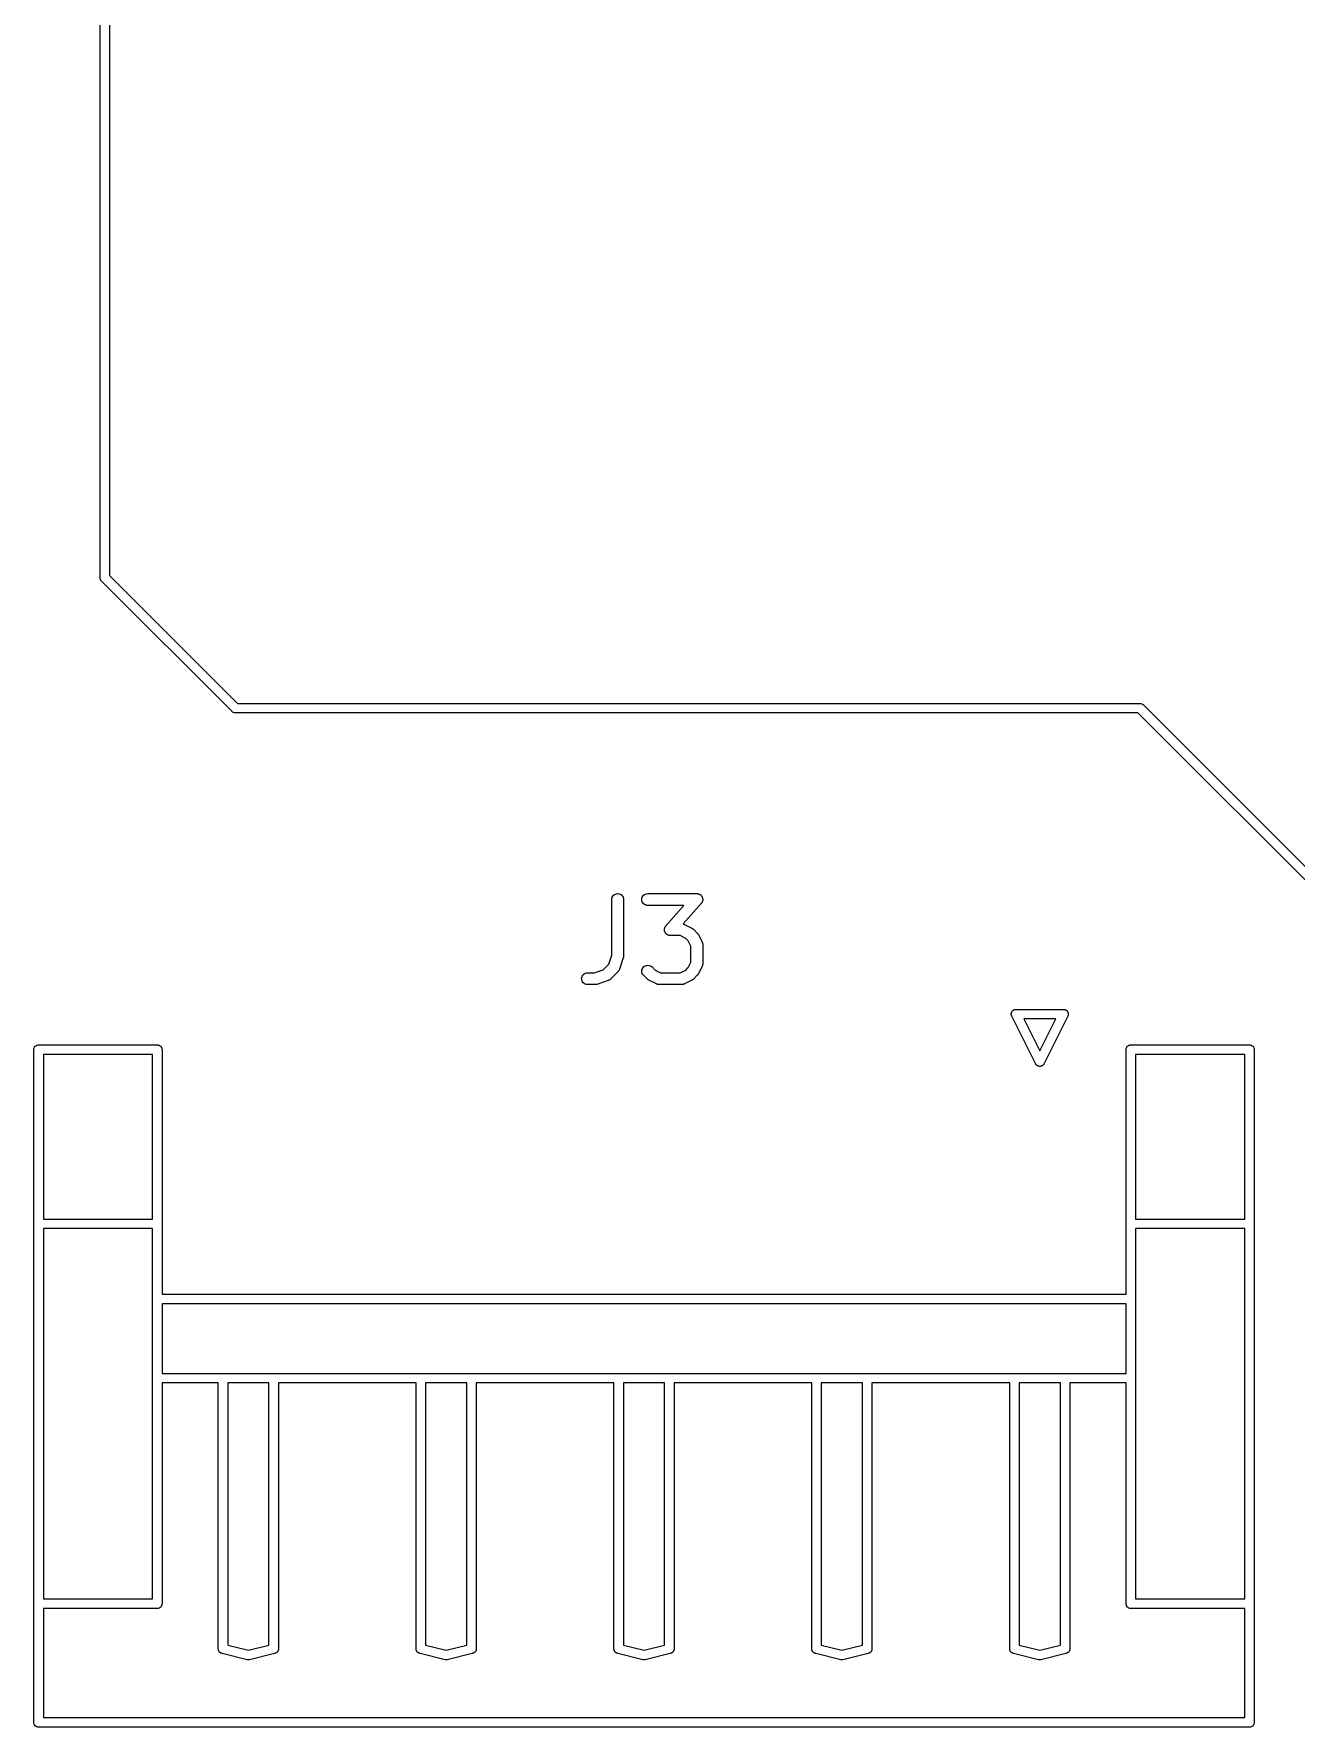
# Model space of a CAD drawing. Extents: x 61 to 193, y -174 to -70.
# Drawn here: x 137.15 to 153.1, y -173.53 to -152.14 of the extents above; entities that cross this region are included whole.
import ezdxf

# ---------------------------------------------------------------- set-up
doc = ezdxf.new("R2010")
doc.units = 0
doc.header["$MEASUREMENT"] = 0
doc.layers.add('BLACK', color=7, linetype='CONTINUOUS')

msp = doc.modelspace()

# ---------------------------------------------------------------- linework, layer by layer
at = {"layer": 'BLACK', "linetype": 'CONTINUOUS'}
for p, q in [((137.986, -159.005), (137.986, -94.3609)), ((138.106, -94.418), (138.106, -158.983)), ((137.986, -159.008), (137.986, -159.005)), ((137.986, -159.011), (137.986, -159.008)), ((137.986, -159.015), (137.986, -159.011)), ((137.987, -159.02), (137.986, -159.015)), ((137.99, -159.031), (137.987, -159.02)), ((137.996, -159.041), (137.99, -159.031)), ((138.001, -159.048), (137.996, -159.041)), ((138.003, -159.051), (138.001, -159.048)), ((138.001, -159.048), (138.001, -159.048)), ((138.006, -159.053), (138.003, -159.051)), ((139.651, -160.698), (138.006, -159.053)), ((138.106, -158.983), (139.721, -160.598)), ((139.721, -160.598), (151.123, -160.598)), ((151.123, -160.598), (151.126, -160.598)), ((151.126, -160.598), (151.129, -160.598)), ((151.129, -160.598), (151.129, -160.598)), ((151.129, -160.598), (151.138, -160.599)), ((151.138, -160.599), (151.149, -160.602)), ((151.149, -160.602), (151.159, -160.608)), ((151.159, -160.608), (151.169, -160.615)), ((151.169, -160.615), (151.171, -160.618)), ((151.171, -160.618), (153.691, -163.138)), ((139.653, -160.701), (139.651, -160.698)), ((139.656, -160.703), (139.653, -160.701)), ((139.663, -160.708), (139.656, -160.703)), ((139.656, -160.703), (139.656, -160.703)), ((139.668, -160.711), (139.663, -160.708)), ((139.673, -160.714), (139.668, -160.711)), ((139.684, -160.717), (139.673, -160.714)), ((139.693, -160.718), (139.684, -160.717)), ((139.696, -160.718), (139.693, -160.718)), ((139.693, -160.718), (139.693, -160.718)), ((139.699, -160.718), (139.696, -160.718)), ((151.101, -160.718), (139.699, -160.718)), ((153.621, -163.238), (151.101, -160.718)), ((144.458, -163.047), (144.465, -163.034)), ((144.465, -163.034), (144.474, -163.023)), ((144.474, -163.023), (144.486, -163.014)), ((144.486, -163.014), (144.499, -163.007)), ((144.499, -163.007), (144.513, -163.003)), ((144.513, -163.003), (144.527, -163.001)), ((144.527, -163.001), (144.542, -163.003)), ((144.542, -163.003), (144.556, -163.007)), ((144.556, -163.007), (144.569, -163.014)), ((144.569, -163.014), (144.58, -163.024)), ((144.58, -163.024), (144.589, -163.035)), ((144.589, -163.035), (144.596, -163.048)), ((144.838, -163.047), (144.845, -163.034)), ((144.845, -163.034), (144.855, -163.023)), ((144.855, -163.023), (144.866, -163.014)), ((144.866, -163.014), (144.879, -163.007)), ((144.879, -163.007), (144.893, -163.003)), ((144.893, -163.003), (144.908, -163.001)), ((144.908, -163.001), (145.527, -163.001)), ((145.527, -163.001), (145.528, -163.001)), ((145.528, -163.001), (145.532, -163.002)), ((145.532, -163.002), (145.537, -163.002)), ((145.537, -163.002), (145.54, -163.003)), ((145.54, -163.003), (145.542, -163.003)), ((145.542, -163.003), (145.547, -163.004)), ((145.547, -163.004), (145.551, -163.006)), ((145.551, -163.006), (145.554, -163.007)), ((145.554, -163.007), (145.556, -163.007)), ((145.556, -163.007), (145.56, -163.01)), ((145.56, -163.01), (145.565, -163.012)), ((145.565, -163.012), (145.567, -163.013)), ((145.567, -163.013), (145.569, -163.014)), ((145.569, -163.014), (145.573, -163.018)), ((145.573, -163.018), (145.576, -163.02)), ((145.576, -163.02), (145.578, -163.022)), ((145.578, -163.022), (145.58, -163.024)), ((145.58, -163.024), (145.583, -163.028)), ((145.583, -163.028), (145.586, -163.031)), ((145.586, -163.031), (145.588, -163.033)), ((145.588, -163.033), (145.589, -163.035)), ((145.589, -163.035), (145.592, -163.039)), ((145.592, -163.039), (145.594, -163.043)), ((144.452, -163.075), (144.453, -163.061)), ((144.452, -163.076), (144.452, -163.075)), ((144.452, -163.778), (144.452, -163.076)), ((144.453, -163.061), (144.458, -163.047)), ((144.596, -163.048), (144.6, -163.062)), ((144.6, -163.062), (144.602, -163.076)), ((144.602, -163.076), (144.602, -163.791)), ((144.833, -163.076), (144.834, -163.061)), ((144.834, -163.09), (144.833, -163.076)), ((144.834, -163.061), (144.838, -163.047)), ((144.838, -163.104), (144.834, -163.09)), ((144.845, -163.117), (144.838, -163.104)), ((144.854, -163.129), (144.845, -163.117)), ((144.865, -163.138), (144.854, -163.129)), ((144.878, -163.145), (144.865, -163.138)), ((144.892, -163.15), (144.878, -163.145)), ((144.907, -163.151), (144.892, -163.15)), ((144.908, -163.151), (144.907, -163.151)), ((145.361, -163.151), (144.908, -163.151)), ((145.137, -163.408), (145.361, -163.151)), ((145.583, -163.126), (145.356, -163.385)), ((145.586, -163.122), (145.583, -163.126)), ((145.589, -163.118), (145.586, -163.122)), ((145.59, -163.116), (145.589, -163.118)), ((145.592, -163.114), (145.59, -163.116)), ((145.594, -163.11), (145.592, -163.114)), ((145.594, -163.043), (145.595, -163.046)), ((145.596, -163.105), (145.594, -163.11)), ((145.595, -163.046), (145.596, -163.048)), ((145.596, -163.048), (145.598, -163.053)), ((145.597, -163.103), (145.596, -163.105)), ((145.598, -163.101), (145.597, -163.103)), ((145.598, -163.053), (145.599, -163.057)), ((145.599, -163.096), (145.598, -163.101)), ((145.599, -163.057), (145.6, -163.06)), ((145.6, -163.091), (145.599, -163.096)), ((145.6, -163.06), (145.6, -163.062)), ((145.6, -163.062), (145.601, -163.067)), ((145.601, -163.086), (145.6, -163.089)), ((145.6, -163.089), (145.6, -163.091)), ((145.601, -163.067), (145.602, -163.072)), ((145.602, -163.072), (145.601, -163.074)), ((145.601, -163.074), (145.602, -163.077)), ((145.602, -163.077), (145.601, -163.082)), ((145.601, -163.082), (145.601, -163.086)), ((145.118, -163.457), (145.119, -163.452)), ((145.119, -163.459), (145.118, -163.457)), ((145.118, -163.462), (145.119, -163.459)), ((145.119, -163.467), (145.118, -163.462)), ((145.119, -163.447), (145.12, -163.445)), ((145.119, -163.452), (145.119, -163.447)), ((145.12, -163.471), (145.119, -163.467)), ((145.12, -163.442), (145.121, -163.438)), ((145.12, -163.445), (145.12, -163.442)), ((145.121, -163.438), (145.122, -163.433)), ((145.122, -163.433), (145.123, -163.431)), ((145.123, -163.431), (145.124, -163.428)), ((145.124, -163.428), (145.126, -163.424)), ((145.126, -163.424), (145.128, -163.42)), ((145.128, -163.42), (145.13, -163.418)), ((145.13, -163.418), (145.131, -163.415)), ((145.131, -163.415), (145.134, -163.412)), ((145.134, -163.412), (145.137, -163.408)), ((145.356, -163.385), (145.361, -163.387)), ((145.361, -163.387), (145.366, -163.388)), ((145.366, -163.388), (145.368, -163.389)), ((145.368, -163.389), (145.37, -163.39)), ((145.37, -163.39), (145.465, -163.438)), ((145.465, -163.438), (145.466, -163.438)), ((145.466, -163.438), (145.469, -163.441)), ((145.469, -163.441), (145.473, -163.443)), ((145.473, -163.443), (145.476, -163.445)), ((145.476, -163.445), (145.478, -163.446)), ((145.478, -163.446), (145.481, -163.449)), ((145.481, -163.449), (145.484, -163.452)), ((145.484, -163.452), (145.532, -163.5)), ((145.12, -163.474), (145.12, -163.471)), ((145.121, -163.477), (145.12, -163.474)), ((145.122, -163.481), (145.121, -163.477)), ((145.124, -163.485), (145.122, -163.481)), ((145.125, -163.488), (145.124, -163.485)), ((145.126, -163.49), (145.125, -163.488)), ((145.128, -163.494), (145.126, -163.49)), ((145.131, -163.498), (145.128, -163.494)), ((145.132, -163.5), (145.131, -163.498)), ((145.134, -163.503), (145.132, -163.5)), ((145.137, -163.506), (145.134, -163.503)), ((145.14, -163.51), (145.137, -163.506)), ((145.142, -163.511), (145.14, -163.51)), ((145.144, -163.513), (145.142, -163.511)), ((145.147, -163.516), (145.144, -163.513)), ((145.151, -163.519), (145.147, -163.516)), ((145.153, -163.52), (145.151, -163.519)), ((145.155, -163.522), (145.153, -163.52)), ((145.16, -163.524), (145.155, -163.522)), ((145.164, -163.526), (145.16, -163.524)), ((145.166, -163.527), (145.164, -163.526)), ((145.169, -163.528), (145.166, -163.527)), ((145.173, -163.529), (145.169, -163.528)), ((145.178, -163.531), (145.173, -163.529)), ((145.18, -163.531), (145.178, -163.531)), ((145.183, -163.532), (145.18, -163.531)), ((145.188, -163.532), (145.183, -163.532)), ((145.192, -163.532), (145.188, -163.532)), ((145.193, -163.532), (145.192, -163.532)), ((145.318, -163.532), (145.193, -163.532)), ((145.387, -163.567), (145.318, -163.532)), ((145.417, -163.597), (145.387, -163.567)), ((145.452, -163.666), (145.417, -163.597)), ((145.452, -163.868), (145.452, -163.666)), ((145.532, -163.5), (145.533, -163.5)), ((145.533, -163.5), (145.535, -163.504)), ((145.535, -163.504), (145.538, -163.507)), ((145.538, -163.507), (145.54, -163.509)), ((145.54, -163.509), (145.542, -163.512)), ((145.542, -163.512), (145.544, -163.515)), ((145.544, -163.515), (145.546, -163.519)), ((145.546, -163.519), (145.594, -163.614)), ((145.594, -163.614), (145.594, -163.615)), ((145.594, -163.615), (145.595, -163.617)), ((145.595, -163.617), (145.596, -163.619)), ((145.596, -163.619), (145.597, -163.624)), ((145.597, -163.624), (145.599, -163.629)), ((145.599, -163.629), (145.6, -163.631)), ((145.6, -163.631), (145.6, -163.633)), ((145.6, -163.633), (145.601, -163.638)), ((145.601, -163.638), (145.602, -163.643)), ((145.602, -163.643), (145.601, -163.646)), ((145.601, -163.646), (145.602, -163.648)), ((145.602, -163.648), (145.602, -163.886)), ((144.343, -163.963), (144.413, -163.893)), ((144.413, -163.893), (144.452, -163.778)), ((144.598, -163.814), (144.55, -163.957)), ((144.599, -163.81), (144.598, -163.814)), ((144.6, -163.806), (144.599, -163.81)), ((144.601, -163.8), (144.6, -163.803)), ((144.6, -163.803), (144.6, -163.806)), ((144.602, -163.792), (144.601, -163.796)), ((144.601, -163.796), (144.601, -163.8)), ((144.602, -163.791), (144.602, -163.792)), ((145.417, -163.937), (145.452, -163.868)), ((145.601, -163.896), (145.6, -163.901)), ((145.602, -163.887), (145.601, -163.889)), ((145.601, -163.889), (145.601, -163.891)), ((145.601, -163.891), (145.601, -163.896)), ((145.602, -163.886), (145.602, -163.887)), ((144.071, -164.076), (144.072, -164.061)), ((144.072, -164.09), (144.071, -164.076)), ((144.072, -164.061), (144.077, -164.047)), ((144.076, -164.104), (144.072, -164.09)), ((144.083, -164.117), (144.076, -164.104)), ((144.077, -164.047), (144.084, -164.034)), ((144.084, -164.034), (144.093, -164.023)), ((144.093, -164.023), (144.104, -164.014)), ((144.104, -164.014), (144.117, -164.007)), ((144.117, -164.007), (144.131, -164.003)), ((144.131, -164.003), (144.146, -164.001)), ((144.146, -164.001), (144.229, -164.001)), ((144.229, -164.001), (144.343, -163.963)), ((144.408, -164.1), (144.265, -164.148)), ((144.41, -164.099), (144.408, -164.1)), ((144.412, -164.098), (144.41, -164.099)), ((144.416, -164.096), (144.412, -164.098)), ((144.421, -164.094), (144.416, -164.096)), ((144.423, -164.093), (144.421, -164.094)), ((144.425, -164.092), (144.423, -164.093)), ((144.429, -164.088), (144.425, -164.092)), ((144.433, -164.086), (144.429, -164.088)), ((144.434, -164.084), (144.433, -164.086)), ((144.436, -164.083), (144.434, -164.084)), ((144.437, -164.082), (144.436, -164.083)), ((144.532, -163.987), (144.437, -164.082)), ((144.533, -163.985), (144.532, -163.987)), ((144.535, -163.983), (144.533, -163.985)), ((144.538, -163.979), (144.535, -163.983)), ((144.541, -163.975), (144.538, -163.979)), ((144.542, -163.973), (144.541, -163.975)), ((144.544, -163.972), (144.542, -163.973)), ((144.546, -163.967), (144.544, -163.972)), ((144.548, -163.962), (144.546, -163.967)), ((144.549, -163.96), (144.548, -163.962)), ((144.55, -163.958), (144.549, -163.96)), ((144.55, -163.957), (144.55, -163.958)), ((144.833, -163.98), (144.834, -163.966)), ((144.834, -163.995), (144.833, -163.98)), ((144.834, -163.966), (144.839, -163.952)), ((144.838, -164.009), (144.834, -163.995)), ((144.845, -164.022), (144.838, -164.009)), ((144.839, -163.952), (144.846, -163.939)), ((144.854, -164.033), (144.845, -164.022)), ((144.846, -163.939), (144.855, -163.928)), ((144.855, -164.034), (144.854, -164.033)), ((144.855, -163.928), (144.866, -163.919)), ((144.902, -164.082), (144.855, -164.034)), ((144.866, -163.919), (144.879, -163.912)), ((144.879, -163.912), (144.893, -163.908)), ((144.893, -163.908), (144.908, -163.906)), ((144.905, -164.084), (144.902, -164.082)), ((144.908, -164.087), (144.905, -164.084)), ((144.908, -163.906), (144.922, -163.908)), ((144.911, -164.089), (144.908, -164.087)), ((144.914, -164.091), (144.911, -164.089)), ((144.917, -164.093), (144.914, -164.091)), ((144.921, -164.095), (144.917, -164.093)), ((144.922, -164.096), (144.921, -164.095)), ((144.922, -163.908), (144.936, -163.912)), ((145.017, -164.143), (144.922, -164.096)), ((144.936, -163.912), (144.949, -163.919)), ((144.949, -163.919), (144.961, -163.928)), ((144.961, -163.928), (145, -163.967)), ((145, -163.967), (145.068, -164.001)), ((145.068, -164.001), (145.318, -164.001)), ((145.318, -164.001), (145.387, -163.967)), ((145.465, -164.096), (145.37, -164.143)), ((145.387, -163.967), (145.417, -163.937)), ((145.469, -164.094), (145.465, -164.096)), ((145.472, -164.092), (145.469, -164.094)), ((145.475, -164.09), (145.472, -164.092)), ((145.477, -164.088), (145.475, -164.09)), ((145.48, -164.085), (145.477, -164.088)), ((145.484, -164.083), (145.48, -164.085)), ((145.532, -164.034), (145.484, -164.082)), ((145.484, -164.082), (145.484, -164.083)), ((145.535, -164.031), (145.532, -164.034)), ((145.538, -164.028), (145.535, -164.031)), ((145.539, -164.025), (145.538, -164.028)), ((145.541, -164.023), (145.539, -164.025)), ((145.543, -164.019), (145.541, -164.023)), ((145.546, -164.016), (145.543, -164.019)), ((145.594, -163.919), (145.546, -164.015)), ((145.546, -164.015), (145.546, -164.016)), ((145.595, -163.917), (145.594, -163.919)), ((145.596, -163.915), (145.595, -163.917)), ((145.597, -163.911), (145.596, -163.915)), ((145.599, -163.906), (145.597, -163.911)), ((145.6, -163.901), (145.599, -163.904)), ((145.599, -163.904), (145.599, -163.906)), ((144.092, -164.129), (144.083, -164.117)), ((144.103, -164.138), (144.092, -164.129)), ((144.116, -164.145), (144.103, -164.138)), ((144.13, -164.15), (144.116, -164.145)), ((144.145, -164.151), (144.13, -164.15)), ((144.146, -164.151), (144.145, -164.151)), ((144.241, -164.151), (144.146, -164.151)), ((144.245, -164.151), (144.241, -164.151)), ((144.249, -164.151), (144.245, -164.151)), ((144.252, -164.15), (144.249, -164.151)), ((144.256, -164.15), (144.252, -164.15)), ((144.26, -164.149), (144.256, -164.15)), ((144.264, -164.148), (144.26, -164.149)), ((144.265, -164.148), (144.264, -164.148)), ((145.019, -164.144), (145.017, -164.143)), ((145.021, -164.145), (145.019, -164.144)), ((145.026, -164.147), (145.021, -164.145)), ((145.031, -164.149), (145.026, -164.147)), ((145.033, -164.149), (145.031, -164.149)), ((145.035, -164.15), (145.033, -164.149)), ((145.04, -164.15), (145.035, -164.15)), ((145.045, -164.151), (145.04, -164.15)), ((145.047, -164.151), (145.045, -164.151)), ((145.049, -164.151), (145.047, -164.151)), ((145.05, -164.151), (145.049, -164.151)), ((145.336, -164.151), (145.05, -164.151)), ((145.338, -164.151), (145.336, -164.151)), ((145.341, -164.151), (145.338, -164.151)), ((145.346, -164.15), (145.341, -164.151)), ((145.351, -164.15), (145.346, -164.15)), ((145.353, -164.149), (145.351, -164.15)), ((145.355, -164.149), (145.353, -164.149)), ((145.36, -164.147), (145.355, -164.149)), ((145.365, -164.146), (145.36, -164.147)), ((145.367, -164.145), (145.365, -164.146)), ((145.369, -164.144), (145.367, -164.145)), ((145.37, -164.143), (145.369, -164.144)), ((149.5, -164.516), (149.501, -164.514)), ((149.5, -164.52), (149.5, -164.516)), ((149.5, -164.524), (149.5, -164.52)), ((149.5, -164.526), (149.5, -164.524)), ((149.5, -164.528), (149.5, -164.526)), ((149.5, -164.532), (149.5, -164.528)), ((149.501, -164.536), (149.5, -164.532)), ((149.501, -164.512), (149.502, -164.509)), ((149.501, -164.514), (149.501, -164.512)), ((149.501, -164.538), (149.501, -164.536)), ((149.502, -164.54), (149.501, -164.538)), ((149.502, -164.509), (149.503, -164.505)), ((149.503, -164.505), (149.504, -164.503)), ((149.504, -164.501), (149.506, -164.498)), ((149.504, -164.503), (149.504, -164.501)), ((149.506, -164.498), (149.508, -164.494)), ((149.508, -164.494), (149.509, -164.492)), ((149.509, -164.492), (149.51, -164.491)), ((149.51, -164.491), (149.512, -164.488)), ((149.512, -164.488), (149.514, -164.484)), ((149.514, -164.484), (149.516, -164.483)), ((149.516, -164.483), (149.517, -164.481)), ((149.517, -164.481), (149.52, -164.479)), ((149.52, -164.479), (149.523, -164.476)), ((149.523, -164.476), (149.525, -164.475)), ((149.525, -164.475), (149.527, -164.474)), ((149.527, -164.474), (149.53, -164.472)), ((149.53, -164.472), (149.533, -164.47)), ((149.533, -164.47), (149.535, -164.469)), ((149.535, -164.469), (149.537, -164.468)), ((149.537, -164.468), (149.541, -164.467)), ((149.541, -164.467), (149.544, -164.466)), ((149.544, -164.466), (149.546, -164.465)), ((149.546, -164.465), (149.548, -164.465)), ((149.548, -164.465), (149.552, -164.464)), ((149.552, -164.464), (149.556, -164.464)), ((149.556, -164.464), (149.561, -164.464)), ((149.561, -164.464), (150.159, -164.464)), ((150.159, -164.464), (150.164, -164.464)), ((150.164, -164.464), (150.168, -164.464)), ((150.168, -164.464), (150.172, -164.465)), ((150.172, -164.465), (150.174, -164.465)), ((150.174, -164.465), (150.176, -164.466)), ((150.176, -164.466), (150.179, -164.467)), ((150.179, -164.467), (150.183, -164.468)), ((150.183, -164.468), (150.185, -164.469)), ((150.185, -164.469), (150.187, -164.47)), ((150.187, -164.47), (150.19, -164.472)), ((150.19, -164.472), (150.193, -164.474)), ((150.193, -164.474), (150.195, -164.475)), ((150.195, -164.475), (150.197, -164.476)), ((150.197, -164.476), (150.2, -164.479)), ((150.2, -164.479), (150.203, -164.481)), ((150.203, -164.481), (150.204, -164.483)), ((150.204, -164.483), (150.206, -164.484)), ((150.206, -164.484), (150.208, -164.488)), ((150.208, -164.488), (150.21, -164.491)), ((150.21, -164.491), (150.211, -164.492)), ((150.211, -164.492), (150.212, -164.494)), ((150.212, -164.494), (150.214, -164.498)), ((150.214, -164.498), (150.216, -164.501)), ((150.216, -164.501), (150.216, -164.503)), ((150.216, -164.503), (150.217, -164.505)), ((150.217, -164.505), (150.218, -164.509)), ((150.218, -164.509), (150.219, -164.512)), ((150.219, -164.538), (150.218, -164.54)), ((150.219, -164.512), (150.219, -164.514)), ((150.219, -164.514), (150.22, -164.516)), ((150.22, -164.532), (150.219, -164.536)), ((150.219, -164.536), (150.219, -164.538)), ((150.22, -164.516), (150.22, -164.52)), ((150.22, -164.52), (150.22, -164.524)), ((150.22, -164.524), (150.22, -164.526)), ((150.22, -164.526), (150.22, -164.528)), ((150.22, -164.528), (150.22, -164.532)), ((149.503, -164.543), (149.502, -164.54)), ((149.504, -164.547), (149.503, -164.543)), ((149.507, -164.552), (149.504, -164.547)), ((149.806, -165.15), (149.507, -164.552)), ((149.657, -164.584), (149.86, -164.99)), ((150.063, -164.584), (149.657, -164.584)), ((149.86, -164.99), (150.063, -164.584)), ((150.213, -164.552), (149.914, -165.15)), ((150.216, -164.547), (150.213, -164.552)), ((150.217, -164.543), (150.216, -164.547)), ((150.218, -164.54), (150.217, -164.543)), ((137.15, -164.974), (137.151, -164.962)), ((137.151, -164.962), (137.154, -164.951)), ((137.154, -164.951), (137.16, -164.941)), ((137.16, -164.941), (137.167, -164.931)), ((137.167, -164.931), (137.177, -164.924)), ((137.177, -164.924), (137.187, -164.918)), ((137.187, -164.918), (137.198, -164.915)), ((137.198, -164.915), (137.207, -164.914)), ((137.207, -164.914), (137.207, -164.914)), ((137.207, -164.914), (137.21, -164.914)), ((137.21, -164.914), (137.213, -164.914)), ((137.213, -164.914), (138.707, -164.914)), ((138.707, -164.914), (138.71, -164.914)), ((138.71, -164.914), (138.713, -164.914)), ((138.713, -164.914), (138.713, -164.914)), ((138.713, -164.914), (138.722, -164.915)), ((138.722, -164.915), (138.733, -164.918)), ((138.733, -164.918), (138.743, -164.924)), ((138.743, -164.924), (138.753, -164.931)), ((138.753, -164.931), (138.76, -164.941)), ((138.76, -164.941), (138.766, -164.951)), ((138.766, -164.951), (138.769, -164.962)), ((138.769, -164.962), (138.77, -164.974)), ((150.95, -164.974), (150.951, -164.962)), ((150.951, -164.962), (150.954, -164.951)), ((150.954, -164.951), (150.96, -164.941)), ((150.96, -164.941), (150.967, -164.931)), ((150.967, -164.931), (150.977, -164.924)), ((150.977, -164.924), (150.987, -164.918)), ((150.987, -164.918), (150.998, -164.915)), ((150.998, -164.915), (151.007, -164.914)), ((151.007, -164.914), (151.007, -164.914)), ((151.007, -164.914), (151.01, -164.914)), ((151.01, -164.914), (151.013, -164.914)), ((151.013, -164.914), (152.507, -164.914)), ((152.507, -164.914), (152.51, -164.914)), ((152.51, -164.914), (152.513, -164.914)), ((152.513, -164.914), (152.513, -164.914)), ((152.513, -164.914), (152.522, -164.915)), ((152.522, -164.915), (152.533, -164.918)), ((152.533, -164.918), (152.543, -164.924)), ((152.543, -164.924), (152.553, -164.931)), ((152.553, -164.931), (152.56, -164.941)), ((152.56, -164.941), (152.566, -164.951)), ((152.566, -164.951), (152.569, -164.962)), ((152.569, -164.962), (152.57, -164.974)), ((137.15, -164.977), (137.15, -164.974)), ((137.15, -167.171), (137.15, -164.977)), ((137.27, -165.034), (137.27, -167.114)), ((138.65, -165.034), (137.27, -165.034)), ((138.65, -167.114), (138.65, -165.034)), ((138.77, -164.974), (138.77, -164.977)), ((138.77, -164.977), (138.77, -167.171)), ((149.808, -165.154), (149.806, -165.15)), ((149.81, -165.157), (149.808, -165.154)), ((149.812, -165.161), (149.81, -165.157)), ((149.814, -165.162), (149.812, -165.161)), ((149.814, -165.164), (149.814, -165.162)), ((149.818, -165.166), (149.814, -165.164)), ((149.82, -165.17), (149.818, -165.166)), ((149.822, -165.17), (149.82, -165.17)), ((149.823, -165.172), (149.822, -165.17)), ((149.827, -165.174), (149.823, -165.172)), ((149.83, -165.176), (149.827, -165.174)), ((149.832, -165.177), (149.83, -165.176)), ((149.833, -165.178), (149.832, -165.177)), ((149.837, -165.179), (149.833, -165.178)), ((149.841, -165.181), (149.837, -165.179)), ((149.843, -165.182), (149.841, -165.181)), ((149.879, -165.181), (149.877, -165.182)), ((149.883, -165.179), (149.879, -165.181)), ((149.887, -165.178), (149.883, -165.179)), ((149.888, -165.177), (149.887, -165.178)), ((149.89, -165.176), (149.888, -165.177)), ((149.893, -165.174), (149.89, -165.176)), ((149.897, -165.172), (149.893, -165.174)), ((149.898, -165.17), (149.897, -165.172)), ((149.9, -165.17), (149.898, -165.17)), ((149.902, -165.166), (149.9, -165.17)), ((149.906, -165.164), (149.902, -165.166)), ((149.908, -165.161), (149.906, -165.162)), ((149.906, -165.162), (149.906, -165.164)), ((149.91, -165.157), (149.908, -165.161)), ((149.912, -165.154), (149.91, -165.157)), ((149.914, -165.15), (149.912, -165.154)), ((150.95, -164.977), (150.95, -164.974)), ((150.95, -167.171), (150.95, -164.977)), ((151.07, -165.034), (151.07, -167.114)), ((152.45, -165.034), (151.07, -165.034)), ((152.45, -167.114), (152.45, -165.034)), ((152.57, -164.974), (152.57, -164.977)), ((152.57, -164.977), (152.57, -167.171)), ((149.844, -165.182), (149.843, -165.182)), ((149.848, -165.183), (149.844, -165.182)), ((149.852, -165.184), (149.848, -165.183)), ((149.854, -165.184), (149.852, -165.184)), ((149.856, -165.184), (149.854, -165.184)), ((149.86, -165.184), (149.856, -165.184)), ((149.864, -165.184), (149.86, -165.184)), ((149.866, -165.184), (149.864, -165.184)), ((149.868, -165.184), (149.866, -165.184)), ((149.872, -165.183), (149.868, -165.184)), ((149.876, -165.182), (149.872, -165.183)), ((149.877, -165.182), (149.876, -165.182)), ((137.15, -167.174), (137.15, -167.171)), ((137.15, -167.177), (137.15, -167.174)), ((137.15, -171.971), (137.15, -167.177)), ((137.27, -167.114), (138.65, -167.114)), ((137.27, -167.234), (137.27, -171.914)), ((138.65, -167.234), (137.27, -167.234)), ((138.65, -168.121), (138.65, -167.234)), ((138.77, -167.171), (138.77, -167.174)), ((138.77, -167.174), (138.77, -167.177)), ((138.77, -167.177), (138.77, -168.064)), ((150.95, -167.174), (150.95, -167.171)), ((150.95, -167.177), (150.95, -167.174)), ((150.95, -168.064), (150.95, -167.177)), ((151.07, -167.114), (152.45, -167.114)), ((151.07, -167.234), (151.07, -168.121)), ((152.45, -167.234), (151.07, -167.234)), ((152.45, -171.914), (152.45, -167.234)), ((152.57, -167.171), (152.57, -167.174)), ((152.57, -167.174), (152.57, -167.177)), ((152.57, -167.177), (152.57, -171.971)), ((138.65, -168.124), (138.65, -168.121)), ((138.65, -168.127), (138.65, -168.124)), ((138.65, -169.121), (138.65, -168.127)), ((138.77, -168.064), (150.95, -168.064)), ((151.07, -168.121), (151.07, -168.124)), ((151.07, -168.124), (151.07, -168.127)), ((151.07, -168.127), (151.07, -169.121)), ((138.77, -168.184), (138.77, -169.064)), ((150.95, -168.184), (138.77, -168.184)), ((150.95, -169.064), (150.95, -168.184)), ((138.65, -169.124), (138.65, -169.121)), ((138.65, -169.127), (138.65, -169.124)), ((138.65, -171.914), (138.65, -169.127)), ((138.77, -169.064), (139.537, -169.064)), ((139.48, -169.184), (138.77, -169.184)), ((138.77, -169.184), (138.77, -171.971)), ((139.48, -172.54), (139.48, -169.184)), ((139.537, -169.064), (139.54, -169.064)), ((139.54, -169.064), (139.543, -169.064)), ((139.543, -169.064), (140.177, -169.064)), ((140.12, -169.184), (139.6, -169.184)), ((139.6, -169.184), (139.6, -172.497)), ((140.12, -172.497), (140.12, -169.184)), ((140.177, -169.064), (140.18, -169.064)), ((140.18, -169.064), (140.183, -169.064)), ((140.183, -169.064), (142.037, -169.064)), ((141.98, -169.184), (140.24, -169.184)), ((140.24, -169.184), (140.24, -172.54)), ((141.98, -172.54), (141.98, -169.184)), ((142.037, -169.064), (142.04, -169.064)), ((142.04, -169.064), (142.043, -169.064)), ((142.043, -169.064), (142.677, -169.064)), ((142.62, -169.184), (142.1, -169.184)), ((142.1, -169.184), (142.1, -172.497)), ((142.62, -172.497), (142.62, -169.184)), ((142.677, -169.064), (142.68, -169.064)), ((142.68, -169.064), (142.683, -169.064)), ((142.683, -169.064), (144.537, -169.064)), ((144.48, -169.184), (142.74, -169.184)), ((142.74, -169.184), (142.74, -172.54)), ((144.48, -172.54), (144.48, -169.184)), ((144.537, -169.064), (144.54, -169.064)), ((144.54, -169.064), (144.543, -169.064)), ((144.543, -169.064), (145.177, -169.064)), ((145.12, -169.184), (144.6, -169.184)), ((144.6, -169.184), (144.6, -172.497)), ((145.12, -172.497), (145.12, -169.184)), ((145.177, -169.064), (145.18, -169.064)), ((145.18, -169.064), (145.183, -169.064)), ((145.183, -169.064), (147.037, -169.064)), ((146.98, -169.184), (145.24, -169.184)), ((145.24, -169.184), (145.24, -172.54)), ((146.98, -172.54), (146.98, -169.184)), ((147.037, -169.064), (147.04, -169.064)), ((147.04, -169.064), (147.043, -169.064)), ((147.043, -169.064), (147.677, -169.064)), ((147.62, -169.184), (147.1, -169.184)), ((147.1, -169.184), (147.1, -172.497)), ((147.62, -172.497), (147.62, -169.184)), ((147.677, -169.064), (147.68, -169.064)), ((147.68, -169.064), (147.683, -169.064)), ((147.683, -169.064), (149.537, -169.064)), ((149.48, -169.184), (147.74, -169.184)), ((147.74, -169.184), (147.74, -172.54)), ((149.48, -172.54), (149.48, -169.184)), ((149.537, -169.064), (149.54, -169.064)), ((149.54, -169.064), (149.543, -169.064)), ((149.543, -169.064), (150.177, -169.064)), ((150.12, -169.184), (149.6, -169.184)), ((149.6, -169.184), (149.6, -172.497)), ((150.12, -172.497), (150.12, -169.184)), ((150.177, -169.064), (150.18, -169.064)), ((150.18, -169.064), (150.183, -169.064)), ((150.183, -169.064), (150.95, -169.064)), ((150.24, -169.184), (150.24, -172.54)), ((150.95, -169.184), (150.24, -169.184)), ((150.95, -171.971), (150.95, -169.184)), ((151.07, -169.121), (151.07, -169.124)), ((151.07, -169.124), (151.07, -169.127)), ((151.07, -169.127), (151.07, -171.914)), ((137.15, -171.974), (137.15, -171.971)), ((137.15, -171.977), (137.15, -171.974)), ((137.15, -173.471), (137.15, -171.977)), ((137.27, -171.914), (138.65, -171.914)), ((138.743, -172.024), (138.733, -172.03)), ((138.753, -172.017), (138.743, -172.024)), ((138.76, -172.007), (138.753, -172.017)), ((138.766, -171.997), (138.76, -172.007)), ((138.769, -171.986), (138.766, -171.997)), ((138.77, -171.974), (138.769, -171.986)), ((138.77, -171.971), (138.77, -171.974)), ((150.95, -171.974), (150.95, -171.971)), ((150.951, -171.986), (150.95, -171.974)), ((150.954, -171.997), (150.951, -171.986)), ((150.957, -172.002), (150.954, -171.997)), ((150.96, -172.007), (150.957, -172.002)), ((150.967, -172.017), (150.96, -172.007)), ((150.977, -172.024), (150.967, -172.017)), ((150.987, -172.03), (150.977, -172.024)), ((151.07, -171.914), (152.45, -171.914)), ((152.57, -171.971), (152.57, -171.974)), ((152.57, -171.974), (152.57, -171.977)), ((152.57, -171.977), (152.57, -173.471)), ((138.707, -172.034), (137.27, -172.034)), ((137.27, -172.034), (137.27, -173.414)), ((138.71, -172.034), (138.707, -172.034)), ((138.713, -172.034), (138.71, -172.034)), ((138.722, -172.033), (138.713, -172.034)), ((138.713, -172.034), (138.713, -172.034)), ((138.733, -172.03), (138.722, -172.033)), ((150.998, -172.033), (150.987, -172.03)), ((151.01, -172.034), (150.998, -172.033)), ((151.013, -172.034), (151.01, -172.034)), ((152.45, -172.034), (151.013, -172.034)), ((152.45, -173.414), (152.45, -172.034)), ((139.48, -172.541), (139.48, -172.54)), ((139.48, -172.545), (139.48, -172.541)), ((139.48, -172.547), (139.48, -172.545)), ((139.48, -172.548), (139.48, -172.547)), ((139.48, -172.553), (139.48, -172.548)), ((139.481, -172.554), (139.48, -172.553)), ((139.481, -172.556), (139.481, -172.554)), ((139.482, -172.56), (139.481, -172.556)), ((139.483, -172.564), (139.482, -172.56)), ((139.484, -172.566), (139.483, -172.564)), ((139.484, -172.567), (139.484, -172.566)), ((139.486, -172.571), (139.484, -172.567)), ((139.488, -172.575), (139.486, -172.571)), ((139.489, -172.576), (139.488, -172.575)), ((139.49, -172.577), (139.489, -172.576)), ((139.493, -172.581), (139.49, -172.577)), ((139.495, -172.585), (139.493, -172.581)), ((139.496, -172.585), (139.495, -172.585)), ((139.497, -172.587), (139.496, -172.585)), ((139.501, -172.589), (139.497, -172.587)), ((139.504, -172.592), (139.501, -172.589)), ((139.505, -172.593), (139.504, -172.592)), ((139.507, -172.594), (139.505, -172.593)), ((139.51, -172.596), (139.507, -172.594)), ((139.514, -172.599), (139.51, -172.596)), ((139.516, -172.599), (139.514, -172.599)), ((139.517, -172.6), (139.516, -172.599)), ((139.521, -172.601), (139.517, -172.6)), ((139.523, -172.601), (139.521, -172.601)), ((139.524, -172.602), (139.523, -172.601)), ((139.528, -172.603), (139.524, -172.602)), ((139.53, -172.603), (139.528, -172.603)), ((139.846, -172.682), (139.53, -172.603)), ((139.6, -172.497), (139.86, -172.562)), ((139.86, -172.562), (140.12, -172.497)), ((140.19, -172.603), (139.873, -172.683)), ((140.192, -172.603), (140.19, -172.603)), ((140.196, -172.602), (140.192, -172.603)), ((140.197, -172.601), (140.196, -172.602)), ((140.199, -172.601), (140.197, -172.601)), ((140.203, -172.6), (140.199, -172.601)), ((140.204, -172.599), (140.203, -172.6)), ((140.206, -172.599), (140.204, -172.599)), ((140.21, -172.596), (140.206, -172.599)), ((140.213, -172.594), (140.21, -172.596)), ((140.215, -172.593), (140.213, -172.594)), ((140.216, -172.592), (140.215, -172.593)), ((140.219, -172.589), (140.216, -172.592)), ((140.223, -172.587), (140.219, -172.589)), ((140.224, -172.585), (140.223, -172.587)), ((140.225, -172.585), (140.224, -172.585)), ((140.227, -172.581), (140.225, -172.585)), ((140.23, -172.577), (140.227, -172.581)), ((140.231, -172.576), (140.23, -172.577)), ((140.232, -172.575), (140.231, -172.576)), ((140.234, -172.571), (140.232, -172.575)), ((140.236, -172.567), (140.234, -172.571)), ((140.237, -172.564), (140.236, -172.566)), ((140.236, -172.566), (140.236, -172.567)), ((140.238, -172.56), (140.237, -172.564)), ((140.239, -172.556), (140.238, -172.56)), ((140.24, -172.553), (140.239, -172.554)), ((140.239, -172.554), (140.239, -172.556)), ((140.24, -172.54), (140.24, -172.541)), ((140.24, -172.541), (140.24, -172.545)), ((140.24, -172.545), (140.24, -172.547)), ((140.24, -172.547), (140.24, -172.548)), ((140.24, -172.548), (140.24, -172.553)), ((141.98, -172.541), (141.98, -172.54)), ((141.98, -172.545), (141.98, -172.541)), ((141.98, -172.547), (141.98, -172.545)), ((141.98, -172.548), (141.98, -172.547)), ((141.98, -172.553), (141.98, -172.548)), ((141.981, -172.554), (141.98, -172.553)), ((141.981, -172.556), (141.981, -172.554)), ((141.982, -172.56), (141.981, -172.556)), ((141.983, -172.564), (141.982, -172.56)), ((141.984, -172.566), (141.983, -172.564)), ((141.984, -172.567), (141.984, -172.566)), ((141.986, -172.571), (141.984, -172.567)), ((141.988, -172.575), (141.986, -172.571)), ((141.989, -172.576), (141.988, -172.575)), ((141.99, -172.577), (141.989, -172.576)), ((141.993, -172.581), (141.99, -172.577)), ((141.995, -172.585), (141.993, -172.581)), ((141.996, -172.585), (141.995, -172.585)), ((141.997, -172.587), (141.996, -172.585)), ((142.001, -172.589), (141.997, -172.587)), ((142.004, -172.592), (142.001, -172.589)), ((142.005, -172.593), (142.004, -172.592)), ((142.007, -172.594), (142.005, -172.593)), ((142.01, -172.596), (142.007, -172.594)), ((142.014, -172.599), (142.01, -172.596)), ((142.016, -172.599), (142.014, -172.599)), ((142.017, -172.6), (142.016, -172.599)), ((142.021, -172.601), (142.017, -172.6)), ((142.023, -172.601), (142.021, -172.601)), ((142.024, -172.602), (142.023, -172.601)), ((142.028, -172.603), (142.024, -172.602)), ((142.03, -172.603), (142.028, -172.603)), ((142.346, -172.682), (142.03, -172.603)), ((142.1, -172.497), (142.36, -172.562)), ((142.36, -172.562), (142.62, -172.497)), ((142.69, -172.603), (142.373, -172.683)), ((142.692, -172.603), (142.69, -172.603)), ((142.696, -172.602), (142.692, -172.603)), ((142.697, -172.601), (142.696, -172.602)), ((142.699, -172.601), (142.697, -172.601)), ((142.703, -172.6), (142.699, -172.601)), ((142.704, -172.599), (142.703, -172.6)), ((142.706, -172.599), (142.704, -172.599)), ((142.71, -172.596), (142.706, -172.599)), ((142.713, -172.594), (142.71, -172.596)), ((142.715, -172.593), (142.713, -172.594)), ((142.716, -172.592), (142.715, -172.593)), ((142.719, -172.589), (142.716, -172.592)), ((142.723, -172.587), (142.719, -172.589)), ((142.724, -172.585), (142.723, -172.587)), ((142.725, -172.585), (142.724, -172.585)), ((142.727, -172.581), (142.725, -172.585)), ((142.73, -172.577), (142.727, -172.581)), ((142.731, -172.576), (142.73, -172.577)), ((142.732, -172.575), (142.731, -172.576)), ((142.734, -172.571), (142.732, -172.575)), ((142.736, -172.567), (142.734, -172.571)), ((142.737, -172.564), (142.736, -172.566)), ((142.736, -172.566), (142.736, -172.567)), ((142.738, -172.56), (142.737, -172.564)), ((142.739, -172.556), (142.738, -172.56)), ((142.74, -172.553), (142.739, -172.554)), ((142.739, -172.554), (142.739, -172.556)), ((142.74, -172.54), (142.74, -172.541)), ((142.74, -172.541), (142.74, -172.545)), ((142.74, -172.545), (142.74, -172.547)), ((142.74, -172.547), (142.74, -172.548)), ((142.74, -172.548), (142.74, -172.553)), ((144.48, -172.541), (144.48, -172.54)), ((144.48, -172.545), (144.48, -172.541)), ((144.48, -172.547), (144.48, -172.545)), ((144.48, -172.548), (144.48, -172.547)), ((144.48, -172.553), (144.48, -172.548)), ((144.481, -172.554), (144.48, -172.553)), ((144.481, -172.556), (144.481, -172.554)), ((144.482, -172.56), (144.481, -172.556)), ((144.483, -172.564), (144.482, -172.56)), ((144.484, -172.566), (144.483, -172.564)), ((144.484, -172.567), (144.484, -172.566)), ((144.486, -172.571), (144.484, -172.567)), ((144.488, -172.575), (144.486, -172.571)), ((144.489, -172.576), (144.488, -172.575)), ((144.49, -172.577), (144.489, -172.576)), ((144.493, -172.581), (144.49, -172.577)), ((144.495, -172.585), (144.493, -172.581)), ((144.496, -172.585), (144.495, -172.585)), ((144.497, -172.587), (144.496, -172.585)), ((144.501, -172.589), (144.497, -172.587)), ((144.504, -172.592), (144.501, -172.589)), ((144.505, -172.593), (144.504, -172.592)), ((144.507, -172.594), (144.505, -172.593)), ((144.51, -172.596), (144.507, -172.594)), ((144.514, -172.599), (144.51, -172.596)), ((144.516, -172.599), (144.514, -172.599)), ((144.517, -172.6), (144.516, -172.599)), ((144.521, -172.601), (144.517, -172.6)), ((144.523, -172.601), (144.521, -172.601)), ((144.524, -172.602), (144.523, -172.601)), ((144.528, -172.603), (144.524, -172.602)), ((144.53, -172.603), (144.528, -172.603)), ((144.846, -172.682), (144.53, -172.603)), ((144.6, -172.497), (144.86, -172.562)), ((144.86, -172.562), (145.12, -172.497)), ((145.19, -172.603), (144.873, -172.683)), ((145.192, -172.603), (145.19, -172.603)), ((145.196, -172.602), (145.192, -172.603)), ((145.197, -172.601), (145.196, -172.602)), ((145.199, -172.601), (145.197, -172.601)), ((145.203, -172.6), (145.199, -172.601)), ((145.204, -172.599), (145.203, -172.6)), ((145.206, -172.599), (145.204, -172.599)), ((145.21, -172.596), (145.206, -172.599)), ((145.213, -172.594), (145.21, -172.596)), ((145.215, -172.593), (145.213, -172.594)), ((145.216, -172.592), (145.215, -172.593)), ((145.219, -172.589), (145.216, -172.592)), ((145.223, -172.587), (145.219, -172.589)), ((145.224, -172.585), (145.223, -172.587)), ((145.225, -172.585), (145.224, -172.585)), ((145.227, -172.581), (145.225, -172.585)), ((145.23, -172.577), (145.227, -172.581)), ((145.231, -172.576), (145.23, -172.577)), ((145.232, -172.575), (145.231, -172.576)), ((145.234, -172.571), (145.232, -172.575)), ((145.236, -172.567), (145.234, -172.571)), ((145.237, -172.564), (145.236, -172.566)), ((145.236, -172.566), (145.236, -172.567)), ((145.238, -172.56), (145.237, -172.564)), ((145.239, -172.556), (145.238, -172.56)), ((145.24, -172.553), (145.239, -172.554)), ((145.239, -172.554), (145.239, -172.556)), ((145.24, -172.54), (145.24, -172.541)), ((145.24, -172.541), (145.24, -172.545)), ((145.24, -172.545), (145.24, -172.547)), ((145.24, -172.547), (145.24, -172.548)), ((145.24, -172.548), (145.24, -172.553)), ((146.98, -172.541), (146.98, -172.54)), ((146.98, -172.545), (146.98, -172.541)), ((146.98, -172.547), (146.98, -172.545)), ((146.98, -172.548), (146.98, -172.547)), ((146.98, -172.553), (146.98, -172.548)), ((146.981, -172.554), (146.98, -172.553)), ((146.981, -172.556), (146.981, -172.554)), ((146.982, -172.56), (146.981, -172.556)), ((146.983, -172.564), (146.982, -172.56)), ((146.984, -172.566), (146.983, -172.564)), ((146.984, -172.567), (146.984, -172.566)), ((146.986, -172.571), (146.984, -172.567)), ((146.988, -172.575), (146.986, -172.571)), ((146.989, -172.576), (146.988, -172.575)), ((146.99, -172.577), (146.989, -172.576)), ((146.993, -172.581), (146.99, -172.577)), ((146.995, -172.585), (146.993, -172.581)), ((146.996, -172.585), (146.995, -172.585)), ((146.997, -172.587), (146.996, -172.585)), ((147.001, -172.589), (146.997, -172.587)), ((147.004, -172.592), (147.001, -172.589)), ((147.005, -172.593), (147.004, -172.592)), ((147.007, -172.594), (147.005, -172.593)), ((147.01, -172.596), (147.007, -172.594)), ((147.014, -172.599), (147.01, -172.596)), ((147.016, -172.599), (147.014, -172.599)), ((147.017, -172.6), (147.016, -172.599)), ((147.021, -172.601), (147.017, -172.6)), ((147.023, -172.601), (147.021, -172.601)), ((147.024, -172.602), (147.023, -172.601)), ((147.028, -172.603), (147.024, -172.602)), ((147.03, -172.603), (147.028, -172.603)), ((147.346, -172.682), (147.03, -172.603)), ((147.1, -172.497), (147.36, -172.562)), ((147.36, -172.562), (147.62, -172.497)), ((147.69, -172.603), (147.373, -172.683)), ((147.692, -172.603), (147.69, -172.603)), ((147.696, -172.602), (147.692, -172.603)), ((147.697, -172.601), (147.696, -172.602)), ((147.699, -172.601), (147.697, -172.601)), ((147.703, -172.6), (147.699, -172.601)), ((147.704, -172.599), (147.703, -172.6)), ((147.706, -172.599), (147.704, -172.599)), ((147.71, -172.596), (147.706, -172.599)), ((147.713, -172.594), (147.71, -172.596)), ((147.715, -172.593), (147.713, -172.594)), ((147.716, -172.592), (147.715, -172.593)), ((147.719, -172.589), (147.716, -172.592)), ((147.723, -172.587), (147.719, -172.589)), ((147.724, -172.585), (147.723, -172.587)), ((147.725, -172.585), (147.724, -172.585)), ((147.727, -172.581), (147.725, -172.585)), ((147.73, -172.577), (147.727, -172.581)), ((147.731, -172.576), (147.73, -172.577)), ((147.732, -172.575), (147.731, -172.576)), ((147.734, -172.571), (147.732, -172.575)), ((147.736, -172.567), (147.734, -172.571)), ((147.737, -172.564), (147.736, -172.566)), ((147.736, -172.566), (147.736, -172.567)), ((147.738, -172.56), (147.737, -172.564)), ((147.739, -172.556), (147.738, -172.56)), ((147.74, -172.553), (147.739, -172.554)), ((147.739, -172.554), (147.739, -172.556)), ((147.74, -172.54), (147.74, -172.541)), ((147.74, -172.541), (147.74, -172.545)), ((147.74, -172.545), (147.74, -172.547)), ((147.74, -172.547), (147.74, -172.548)), ((147.74, -172.548), (147.74, -172.553)), ((149.48, -172.541), (149.48, -172.54)), ((149.48, -172.545), (149.48, -172.541)), ((149.48, -172.547), (149.48, -172.545)), ((149.48, -172.548), (149.48, -172.547)), ((149.48, -172.553), (149.48, -172.548)), ((149.481, -172.554), (149.48, -172.553)), ((149.481, -172.556), (149.481, -172.554)), ((149.482, -172.56), (149.481, -172.556)), ((149.483, -172.564), (149.482, -172.56)), ((149.484, -172.566), (149.483, -172.564)), ((149.484, -172.567), (149.484, -172.566)), ((149.486, -172.571), (149.484, -172.567)), ((149.488, -172.575), (149.486, -172.571)), ((149.489, -172.576), (149.488, -172.575)), ((149.49, -172.577), (149.489, -172.576)), ((149.493, -172.581), (149.49, -172.577)), ((149.495, -172.585), (149.493, -172.581)), ((149.496, -172.585), (149.495, -172.585)), ((149.497, -172.587), (149.496, -172.585)), ((149.501, -172.589), (149.497, -172.587)), ((149.504, -172.592), (149.501, -172.589)), ((149.505, -172.593), (149.504, -172.592)), ((149.507, -172.594), (149.505, -172.593)), ((149.51, -172.596), (149.507, -172.594)), ((149.514, -172.599), (149.51, -172.596)), ((149.516, -172.599), (149.514, -172.599)), ((149.517, -172.6), (149.516, -172.599)), ((149.521, -172.601), (149.517, -172.6)), ((149.523, -172.601), (149.521, -172.601)), ((149.524, -172.602), (149.523, -172.601)), ((149.528, -172.603), (149.524, -172.602)), ((149.53, -172.603), (149.528, -172.603)), ((149.846, -172.682), (149.53, -172.603)), ((149.6, -172.497), (149.86, -172.562)), ((149.86, -172.562), (150.12, -172.497)), ((150.19, -172.603), (149.873, -172.683)), ((150.192, -172.603), (150.19, -172.603)), ((150.196, -172.602), (150.192, -172.603)), ((150.197, -172.601), (150.196, -172.602)), ((150.199, -172.601), (150.197, -172.601)), ((150.203, -172.6), (150.199, -172.601)), ((150.204, -172.599), (150.203, -172.6)), ((150.206, -172.599), (150.204, -172.599)), ((150.21, -172.596), (150.206, -172.599)), ((150.213, -172.594), (150.21, -172.596)), ((150.215, -172.593), (150.213, -172.594)), ((150.216, -172.592), (150.215, -172.593)), ((150.219, -172.589), (150.216, -172.592)), ((150.223, -172.587), (150.219, -172.589)), ((150.224, -172.585), (150.223, -172.587)), ((150.225, -172.585), (150.224, -172.585)), ((150.227, -172.581), (150.225, -172.585)), ((150.23, -172.577), (150.227, -172.581)), ((150.231, -172.576), (150.23, -172.577)), ((150.232, -172.575), (150.231, -172.576)), ((150.234, -172.571), (150.232, -172.575)), ((150.236, -172.567), (150.234, -172.571)), ((150.237, -172.564), (150.236, -172.566)), ((150.236, -172.566), (150.236, -172.567)), ((150.238, -172.56), (150.237, -172.564)), ((150.239, -172.556), (150.238, -172.56)), ((150.24, -172.553), (150.239, -172.554)), ((150.239, -172.554), (150.239, -172.556)), ((150.24, -172.54), (150.24, -172.541)), ((150.24, -172.541), (150.24, -172.545)), ((150.24, -172.545), (150.24, -172.547)), ((150.24, -172.547), (150.24, -172.548)), ((150.24, -172.548), (150.24, -172.553)), ((139.851, -172.684), (139.846, -172.682)), ((139.854, -172.684), (139.851, -172.684)), ((139.857, -172.684), (139.854, -172.684)), ((139.86, -172.684), (139.857, -172.684)), ((139.863, -172.684), (139.86, -172.684)), ((139.866, -172.684), (139.863, -172.684)), ((139.869, -172.684), (139.866, -172.684)), ((139.873, -172.683), (139.869, -172.684)), ((142.351, -172.684), (142.346, -172.682)), ((142.354, -172.684), (142.351, -172.684)), ((142.357, -172.684), (142.354, -172.684)), ((142.36, -172.684), (142.357, -172.684)), ((142.363, -172.684), (142.36, -172.684)), ((142.366, -172.684), (142.363, -172.684)), ((142.369, -172.684), (142.366, -172.684)), ((142.373, -172.683), (142.369, -172.684)), ((144.851, -172.684), (144.846, -172.682)), ((144.854, -172.684), (144.851, -172.684)), ((144.857, -172.684), (144.854, -172.684)), ((144.86, -172.684), (144.857, -172.684)), ((144.863, -172.684), (144.86, -172.684)), ((144.866, -172.684), (144.863, -172.684)), ((144.869, -172.684), (144.866, -172.684)), ((144.873, -172.683), (144.869, -172.684)), ((147.351, -172.684), (147.346, -172.682)), ((147.354, -172.684), (147.351, -172.684)), ((147.357, -172.684), (147.354, -172.684)), ((147.36, -172.684), (147.357, -172.684)), ((147.363, -172.684), (147.36, -172.684)), ((147.366, -172.684), (147.363, -172.684)), ((147.369, -172.684), (147.366, -172.684)), ((147.373, -172.683), (147.369, -172.684)), ((149.851, -172.684), (149.846, -172.682)), ((149.854, -172.684), (149.851, -172.684)), ((149.857, -172.684), (149.854, -172.684)), ((149.86, -172.684), (149.857, -172.684)), ((149.863, -172.684), (149.86, -172.684)), ((149.866, -172.684), (149.863, -172.684)), ((149.869, -172.684), (149.866, -172.684)), ((149.873, -172.683), (149.869, -172.684)), ((137.15, -173.474), (137.15, -173.471)), ((137.151, -173.486), (137.15, -173.474)), ((137.154, -173.497), (137.151, -173.486)), ((137.16, -173.507), (137.154, -173.497)), ((137.167, -173.517), (137.16, -173.507)), ((137.177, -173.524), (137.167, -173.517)), ((137.187, -173.53), (137.177, -173.524)), ((137.27, -173.414), (152.45, -173.414)), ((152.543, -173.524), (152.533, -173.53)), ((152.553, -173.517), (152.543, -173.524)), ((152.56, -173.507), (152.553, -173.517)), ((152.566, -173.497), (152.56, -173.507)), ((152.569, -173.486), (152.566, -173.497)), ((152.57, -173.477), (152.569, -173.486)), ((152.57, -173.471), (152.57, -173.474)), ((152.57, -173.474), (152.57, -173.477)), ((152.57, -173.477), (152.57, -173.477)), ((137.198, -173.533), (137.187, -173.53)), ((137.21, -173.534), (137.198, -173.533)), ((137.213, -173.534), (137.21, -173.534)), ((152.507, -173.534), (137.213, -173.534)), ((152.51, -173.534), (152.507, -173.534)), ((152.522, -173.533), (152.51, -173.534)), ((152.533, -173.53), (152.522, -173.533))]:
    msp.add_line(p, q, dxfattribs=at)

doc.saveas('drawing.dxf')
